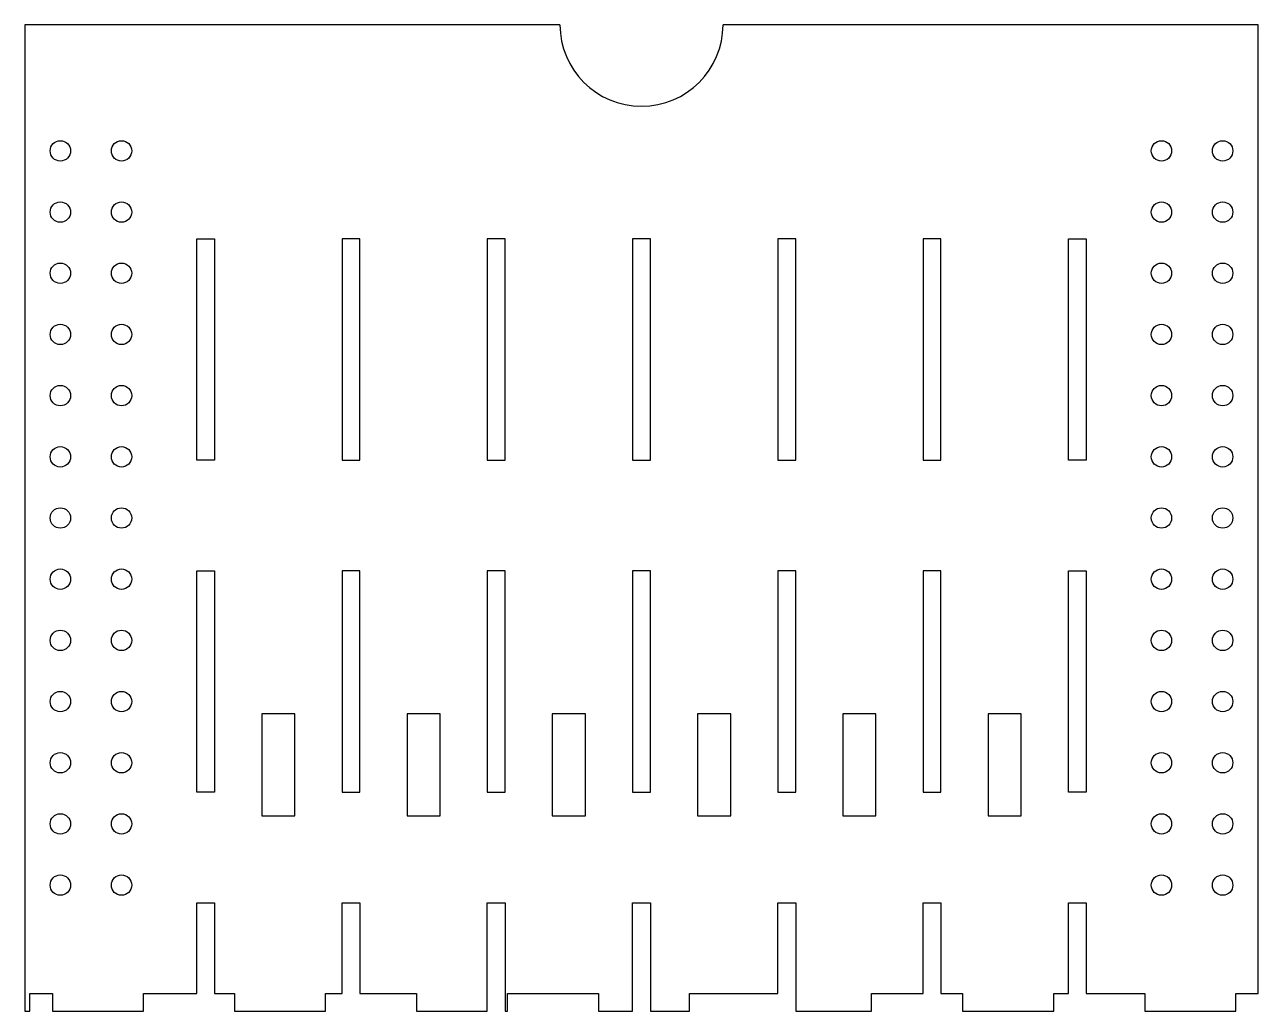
# Model space of a CAD drawing. Header units: millimetres. Extents: x -121 to 121, y -105 to 89.
import ezdxf

# ---------------------------------------------------------------- set-up
doc = ezdxf.new("R2010")
doc.units = ezdxf.units.MM
doc.layers.get('0').update_dxf_attribs({"linetype": 'CONTINUOUS'})

msp = doc.modelspace()

# ---------------------------------------------------------------- linework, layer by layer
for p, q in [((-16, 88.5), (-121, 88.5)), ((-121, 88.5), (-121, -105)), ((121, 88.5), (16, 88.5)), ((121, -101.5), (121, 88.5)), ((-87.25, 3.1), (-87.25, 46.5)), ((-87.25, 46.5), (-83.75, 46.5)), ((-83.75, 46.5), (-83.75, 3.1)), ((83.75, 3.1), (83.75, 46.5)), ((83.75, 46.5), (87.25, 46.5)), ((87.25, 46.5), (87.25, 3.1)), ((-83.75, 3.1), (-87.25, 3.1)), ((87.25, 3.1), (83.75, 3.1)), ((-87.25, -62), (-87.25, -18.6)), ((-87.25, -18.6), (-83.75, -18.6)), ((-83.75, -18.6), (-83.75, -62)), ((83.75, -62), (83.75, -18.6)), ((83.75, -18.6), (87.25, -18.6)), ((87.25, -18.6), (87.25, -62)), ((-83.75, -62), (-87.25, -62)), ((87.25, -62), (83.75, -62)), ((-87.25, -101.5), (-87.25, -83.7)), ((-87.25, -83.7), (-83.75, -83.7)), ((-83.75, -83.7), (-83.75, -101.5)), ((-58.75, -101.5), (-58.75, -83.7)), ((-58.75, -83.7), (-55.25, -83.7)), ((-55.25, -83.7), (-55.25, -101.5)), ((-30.25, -105), (-30.25, -83.7)), ((-30.25, -83.7), (-26.75, -83.7)), ((-26.75, -83.7), (-26.75, -105)), ((-1.75, -105), (-1.75, -83.7)), ((-1.75, -83.7), (1.75, -83.7)), ((1.75, -83.7), (1.75, -105)), ((26.75, -101.5), (26.75, -83.7)), ((26.75, -83.7), (30.25, -83.7)), ((30.25, -83.7), (30.25, -105)), ((55.25, -101.5), (55.25, -83.7)), ((55.25, -83.7), (58.75, -83.7)), ((58.75, -83.7), (58.75, -101.5)), ((83.75, -101.5), (83.75, -83.7)), ((83.75, -83.7), (87.25, -83.7)), ((87.25, -83.7), (87.25, -101.5)), ((-120, -105), (-120, -101.5)), ((-120, -101.5), (-115.57, -101.5)), ((-115.57, -101.5), (-115.57, -105)), ((-97.71, -105), (-97.71, -101.5)), ((-97.71, -101.5), (-87.25, -101.5)), ((-83.75, -101.5), (-79.86, -101.5)), ((-79.86, -101.5), (-79.86, -105)), ((-62, -105), (-62, -101.5)), ((-62, -101.5), (-58.75, -101.5)), ((-55.25, -101.5), (-44.14, -101.5)), ((-44.14, -101.5), (-44.14, -105)), ((-26.29, -101.5), (-8.43, -101.5)), ((-26.29, -105), (-26.29, -101.5)), ((-8.43, -101.5), (-8.43, -105)), ((9.43, -105), (9.43, -101.5)), ((9.43, -101.5), (26.75, -101.5)), ((45.14, -105), (45.14, -101.5)), ((45.14, -101.5), (55.25, -101.5)), ((58.75, -101.5), (63, -101.5)), ((63, -101.5), (63, -105)), ((80.86, -105), (80.86, -101.5)), ((80.86, -101.5), (83.75, -101.5)), ((87.25, -101.5), (98.71, -101.5)), ((98.71, -101.5), (98.71, -105)), ((116.57, -105), (116.57, -101.5)), ((116.57, -101.5), (121, -101.5)), ((-121, -105), (-120, -105)), ((-115.57, -105), (-97.71, -105)), ((-79.86, -105), (-62, -105)), ((-44.14, -105), (-30.25, -105)), ((-26.75, -105), (-26.29, -105)), ((-8.43, -105), (-1.75, -105)), ((1.75, -105), (9.43, -105)), ((30.25, -105), (45.14, -105)), ((63, -105), (80.86, -105)), ((98.71, -105), (116.57, -105))]:
    msp.add_line(p, q)
for points in [[(-58.75, 46.5), (-58.75, 3.1), (-55.25, 3.1), (-55.25, 46.5)], [(-30.25, 46.5), (-30.25, 3.1), (-26.75, 3.1), (-26.75, 46.5)], [(-1.75, 46.5), (-1.75, 3.1), (1.75, 3.1), (1.75, 46.5)], [(26.75, 46.5), (26.75, 3.1), (30.25, 3.1), (30.25, 46.5)], [(55.25, 46.5), (55.25, 3.1), (58.75, 3.1), (58.75, 46.5)], [(-58.75, -18.6), (-58.75, -62), (-55.25, -62), (-55.25, -18.6)], [(-30.25, -18.6), (-30.25, -62), (-26.75, -62), (-26.75, -18.6)], [(-1.75, -18.6), (-1.75, -62), (1.75, -62), (1.75, -18.6)], [(26.75, -18.6), (26.75, -62), (30.25, -62), (30.25, -18.6)], [(55.25, -18.6), (55.25, -62), (58.75, -62), (58.75, -18.6)], [(-74.5, -46.63), (-74.5, -66.63), (-68, -66.63), (-68, -46.63)], [(-46, -46.63), (-46, -66.63), (-39.5, -66.63), (-39.5, -46.63)], [(-17.5, -46.63), (-17.5, -66.63), (-11, -66.63), (-11, -46.63)], [(11, -46.63), (11, -66.63), (17.5, -66.63), (17.5, -46.63)], [(39.5, -46.63), (39.5, -66.63), (46, -66.63), (46, -46.63)], [(68, -66.63), (74.5, -66.63), (74.5, -46.63), (68, -46.63)]]:
    msp.add_lwpolyline(points, close=True)
for centre in [(-114, 63.75), (-102, 63.75), (102, 63.75), (114, 63.75), (-114, 51.75), (-102, 51.75), (102, 51.75), (114, 51.75), (-114, 39.75), (-102, 39.75), (102, 39.75), (114, 39.75), (-114, 27.75), (-102, 27.75), (102, 27.75), (114, 27.75), (-114, 15.75), (-102, 15.75), (102, 15.75), (114, 15.75), (-114, 3.75), (-102, 3.75), (102, 3.75), (114, 3.75), (-114, -8.25), (-102, -8.25), (102, -8.25), (114, -8.25), (-114, -20.25), (-102, -20.25), (102, -20.25), (114, -20.25), (-114, -32.25), (-102, -32.25), (102, -32.25), (114, -32.25), (-114, -44.25), (-102, -44.25), (102, -44.25), (114, -44.25), (-114, -56.25), (-102, -56.25), (102, -56.25), (114, -56.25), (-114, -68.25), (-102, -68.25), (102, -68.25), (114, -68.25), (-114, -80.25), (-102, -80.25), (102, -80.25), (114, -80.25)]:
    msp.add_circle(centre, 2)
msp.add_arc((0, 88.5), 16, -180, 0)

doc.saveas('drawing.dxf')
